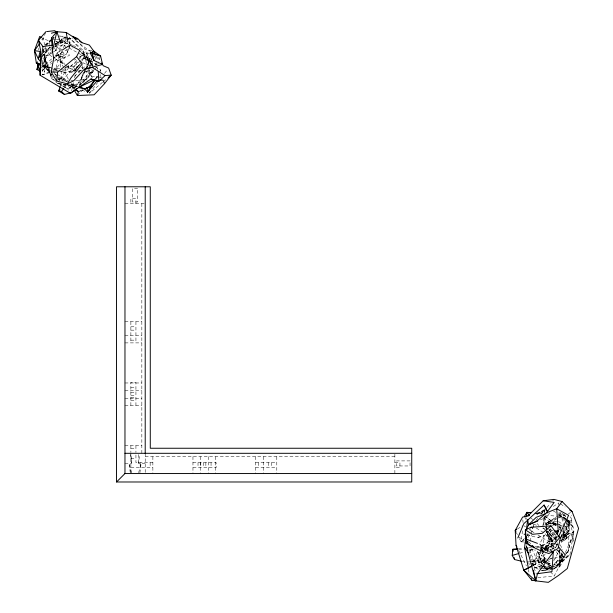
<?xml version="1.0" encoding="UTF-8"?>
<svg xmlns="http://www.w3.org/2000/svg" width="613" height="613" viewBox="0 0 613 613"><rect width="100%" height="100%" fill="white"/><g stroke="black" fill="none" stroke-linecap="round" stroke-linejoin="round"><path stroke-width="0.46" stroke-dasharray="3.06 2.3" d="M555.524 540.589L555.547 535.302L553.324 530.896L549.095 528.965M65.844 67.016L65.821 70.702L59.683 80.709L58.066 78.449M544.566 514.215L544.643 509.487L536.758 514.177L536.229 515.97M530.391 558.121L530.597 550.083L533.111 548.98M557.684 542.681L557.585 545.011L555.884 544.382M544.229 516.851L543.762 525.142L544.474 516.069M544.482 512.246L544.643 509.487M553.401 568.266L559.684 566.902L561.998 553.593M566.941 522.391L566.343 529.854L560.933 536.911L569.446 523.15L566.266 519.747M546.076 530.406L546.336 527.571M546.421 526.621L546.765 522.843L555.531 517.709L561.998 516.598L569.446 523.15L568.504 530.942L560.55 542.076L564.435 535.961L568.504 530.942L564.044 526.498M46.741 49.791L44.504 72.196L44.443 56.971L43.577 49.385L46.741 49.791L42.259 62.204M567.699 520.621L570.964 522.498L571.714 515.234M559.684 566.902L562.642 561.799L563.117 557.255L561.516 552.091M53.032 70.38L55.668 69.261L64.633 57.875L68.932 48.657L69.33 44.956M69.43 44.036L70.035 38.489L68.273 38.205M527.218 543.999L527.517 541.271M99.98 77.422L100.294 74.625M526.031 519.694L526.253 517.862M139.871 472.914L141.105 463.428L138.584 472.914M87.23 69.959L85.989 79.23L80.073 85.23L90.096 75.453L91.919 69.422M87.352 69.031L88.716 58.833L80.579 52.419M523.778 541.946L521.05 541.838L522.644 529.854M530.421 541.179L531.256 534.865M531.379 533.969L533.846 524.069M145.212 463.428L138.446 463.428L139.641 454.57M59.323 68.334L55.668 69.261L57.921 60.664L59.905 47.822L65.131 40.964L66.763 40.136M59.683 80.709L60.013 78.579L58.181 76.663M542.812 526.283L544.405 516.085M559.6 548.995L559.876 564.282L541.723 570.795L553.891 569.017L556.956 566.749L560.964 561.669L562.221 553.585M569.937 554.757L573.875 531.494L573.408 528.061L570.082 516.713M526.766 545.792L527.249 543.011M60.61 67.154L59.882 55.599L61.032 49.117L55.086 46.312M542.735 567.339L538.413 562.382L540.513 550.712M540.674 549.815L540.995 548.022L551.769 545.968L555.96 547.968M561.148 542.428L566.941 538.022L567.646 534.429L566.627 527.065L565.163 526.061M92.264 77.836L91.383 76.204L93.513 69.859M542.313 564.328L537.348 551.049L534.574 562.121L530.26 564.175M54.457 61.147L59.522 57.155L66.25 54.319L68.932 48.657L69.675 45.132M556.098 540.612L557.056 536.237M565.876 519.671L569.125 525.372L570.259 520.429M71.583 90.9L73.767 81.667M74.648 77.974L75.522 74.28M79.085 85.621L88.28 73.851L89.774 67.614M89.988 66.725L91.919 58.702L92.961 65.974L84.448 56.549L68.587 47.699M79.544 85.414L82.426 73.713M49.209 44.565L50.059 41.286L43.27 38.703L41.14 37.332M573.201 541.386L567.807 524.498L568.956 520.314L573.408 528.061L566.833 518.644M558.428 504.606L558.926 502.852L552.658 506.928M560.964 561.669L567.837 551.685L573.875 531.494L569.148 533.502L561.347 538.536M85.897 69.399L89.536 61.016L91.59 59.162M534.069 532.659L531.739 531.264L532.804 527.87M533.072 527.019L533.877 524.467M102.54 82.311L89.567 93.122L90.119 91.429M549.24 529.05L556.221 540.107L548.597 538.796L551.777 529.134M552.926 525.617L555.531 517.709L545.746 523.517L544.719 524.751M563.638 529.088L560.933 536.911L565.784 533.885L569.148 533.502L561.546 538.589M561.546 553.524L556.956 566.749L559.876 564.282M73.905 89.015L81.636 78.587L84.954 70.181M60.587 85.774L62.534 80.533L78.556 61.208M45.584 32.543L43.27 38.703L41.056 41.692M540.49 549.378L540.995 548.022L542.183 551.6M59.024 42.872L56.005 50.45L53.683 51.906M553.769 560.619L555.884 557.501L558.612 550.796L556.704 550.735M54.986 58.687L57.921 60.664L61.936 51.208M63.4 47.776L64.495 45.193L66.265 45.829M537.877 577.699L554.229 575.959L560.573 563.745L565.048 553.324M565.424 552.459L571.393 538.559L566.665 557.501L560.573 563.745M79.483 70.25L83.314 70.112L91.575 73.231L93.053 69.798M94.908 65.514L96.019 62.94L98.593 63.43M540.337 519.885L546.275 517.38L548.857 514.46L549.616 512.736M543.785 550.834L542.712 553.263L545.754 562.428M544.536 550.152L553.639 548.987L553.531 542.658L551.761 539.999L549.907 540.398L547.355 542.735L544.145 550.022L546.834 547.363L551.769 545.968L560.221 556.987L562.642 561.799M100.233 56.817L99.137 59.223L100.532 61.407M81.636 78.587L85.513 70.234M527.027 535.272L527.816 533.678M85.368 69.353L89.536 61.016L84.226 57.66L83.383 58.059L89.536 61.016M550.512 551.616L546.819 551.102L542.651 547.869L539.701 543.976L544.122 535.348L553.807 532.352M85.015 70.357L79.261 81.391L73.851 88.962M85.46 69.514L89 62.725L84.226 57.66L81.399 60.051M97.191 76.525L95.835 78.977L98.264 76.234M99.904 71.606L100.808 69.966L95.881 67.208M42.274 64.396L51.3 48.312M63.89 67.645L60.02 61.515L64.235 54.166L61.032 49.117M95.413 78.993L97.375 75.713M99.827 71.606L100.808 69.966M550.803 528.559L548.834 531.578L551.761 539.999L544.919 550.252M527.916 537.632L530.781 532.858M562.803 538.896L565.347 534.812L558.366 536.513M552.773 525.54L554.252 523.28L557.838 521.035M55.231 55.967L57.668 52.389M74.801 71.43L81.085 62.25M81.606 61.492L84.226 57.66M544.367 551.003L542.712 553.263L540.712 551.539M64.327 87.628L66.02 85.33M92.755 70.104L85.989 79.23L79.039 85.659M51.346 51.76L49.124 54.733L42.81 56.856M54.68 47.301L58.564 42.09M89.567 93.122L97.659 82.487M104.593 73.376L107.482 69.575M68.35 79.215L64.963 72.618L68.71 67.79L77.644 59.913M41.906 57.162L50.028 46.917M567.837 551.685L553.891 569.017L543.325 568.343M83.383 58.059L87.536 52.925L89.352 53.492M65.844 66.097L77.912 66.495L74.388 70.832L66.625 66.526M550.941 565.638L545.769 562.328L538.413 562.382L546.543 552.39M547.125 551.677L551.769 545.968L543.746 550.206M91.575 73.231L93.996 70.265M94.601 69.522L96.425 67.3M54.48 46.902L63.576 44.902L67.66 39.922M68.242 39.209L69.415 37.791L71.545 38.994L59.553 36.098M526.774 534.85L538.245 537.77L540.574 534.934M535.908 520.483L537.739 518.322M541.409 514.008L546.237 508.346M546.819 507.656L550.359 503.518M552.719 500.767L553.899 499.388M41.615 56.565L49.975 46.818M80.625 63.66L74.388 70.832L66.396 65.752M553.171 543.455L551.961 544.85L538.957 548.037M529.663 529.946L530.835 528.605M561.194 541.379L567.646 534.429L562.903 531.417L559.431 528.283M77.353 95.536L83.115 89.628L79.253 91.245M46.059 45.339L50.059 41.286M64.373 68.411L65.821 70.702L71.537 72.663L81.874 62.22M46.105 45.362L52.151 39.309M52.825 38.642L54.166 37.293L52.787 38.527M52.143 60.741L41.439 71.415L51.569 63.43M56.151 56.741L58.158 54.741L68.932 48.657M519.472 538.658L521.05 541.838L524.391 538.536M527.057 535.892L530.398 532.582M540.612 514.2L544.467 510.407L537.478 512.782M51.431 39.96L54.166 37.293M71.537 72.663L77.912 66.495M45.209 45.025L50.733 39.745M43.033 55.331L51.101 47.615M541.409 552.535L535.992 557.7L542.911 567.278M573.875 531.494L564.657 540.222L559.148 540.505M556.933 545.876L553.639 548.987L548.773 544.995L542.375 549.164M62.787 87.153L65.545 84.586M74.51 76.227L89 62.725M89.636 69.913L90.096 75.453L85.989 79.23L67.537 88.655L57.86 83.659L51.477 78.265L44.443 56.971L45.615 67.828L51.722 74.84M45.201 45.293L52.097 39.14M78.334 59.308L83.138 55.063L87.536 52.925M41.217 67.936L52.343 58.281M80.686 60.649L73.614 66.61L76.173 71.514M55.645 56.534L56.902 55.484L64.235 54.166M103.26 81.713L107.582 78.112M44.557 48.036L45.669 49.423L47.845 47.622M555.033 544.068L549.079 541.869L548.551 539.333L551.915 536.559L557.332 536.551M58.036 80.073L60.013 78.579L67.307 79.767M56.955 53.139L61.315 49.883M68.595 44.458L70.051 43.37L70.035 38.489L66.587 39.385M64.894 67.545L68.71 67.79L78.211 60.787M553.21 544.888L548.597 548.206L544.436 549.378M41.914 53.622L51.048 47.232M54.856 44.573L58.664 41.906L55.837 41.393L58.656 41.676M59.43 41.377L64.756 37.646L67.399 38.067M55.308 44.19L58.963 41.684M540.773 550.466L548.773 544.995L553.531 542.658L546.49 532.099M43.293 52.166L51.101 46.864M55.001 44.213L58.825 41.623M59.568 41.125L64.756 37.646L65.936 38.918M553.041 567.217L559.117 563.24L569.216 555.324L553.891 569.017L543.44 568.22M517.41 529.027L522.529 525.716M52.979 52.266L49.124 54.733L52.059 56.71M53.745 51.776L59.905 47.822M537.578 547.83L541.072 546.704L547.355 542.735L551.961 544.85L555.286 547.823M533.295 565.431L536.383 563.477L529.272 551.394M42.841 58.679L52.91 52.389M521.05 541.838L524.1 539.969M58.909 41.661L57.338 42.619L65.499 39.96M568.381 513.778L570.603 512.476M561.37 538.091L567.646 534.429L564.435 535.961L562.903 531.417M561.546 537.019L565.347 534.812M74.25 60.089L75.866 59.177M79.1 57.346L83.138 55.063L79.016 56.925M550.972 565.301L545.195 568.512L551.294 567.5M554.267 563.47L569.117 555.217M533.011 565.424L536.383 563.477L532.383 565.822L536.137 563.707L531.034 557.025M90.854 58.043L88.433 59.338L80.088 57.974M94.088 56.319L95.705 55.461M540.536 551.907L538.13 553.179L538.413 562.382M67.583 39.722L70.035 38.489L66.411 39.669M544.467 510.407L536.758 514.177L545.264 510.706M83.705 72.686L86.87 71.185M55.063 45.975L63.361 42.136L72.694 45.255M55.921 55.775L58.158 54.741L64.633 57.875M560.512 540.474L566.941 538.022L566.627 527.065L563.186 525.854M57.921 60.664L69.422 55.392L66.549 49.446M88.28 73.851L93.145 71.644M536.459 547.509L547.355 542.735M557.723 518.414L545.746 523.517L546.919 529.808M558.573 518.054L561.998 516.598L560.451 516.115L564.948 519.632M49.523 71.874L42.489 74.863L41.531 73.399M537.946 534.98L549.079 541.869L556.704 538.681M538.245 537.77L544.122 535.348L542.651 547.869L550.62 550.972M99.773 77.759L101.536 77.039M54.833 45.01L65.131 40.964L61.568 41.968M541.662 549.378L546.834 547.363L553.769 548.574M561.677 539.915L566.941 538.022L563.14 529.854L564.726 539.042M41.661 39.263L43.27 38.703L44.672 44.956M528.758 550.62L533.21 549.24M49.668 72.564L42.489 74.863L42.052 67.936M54.151 71.123L57.745 69.974M79.399 91.306L83.958 89.981M519.571 553.301L524.169 551.961M55.331 43.722L60.679 42.213M544.896 524.881L553.723 522.537L556.305 523.441M59.691 41.186L65.729 39.607M90.249 65.913L98.532 63.821M530.597 550.083L533.379 549.401M557.493 536.727L548.597 538.796L547.087 530.705M549.355 570.396L543.838 566.91L552.826 564.749M553.723 564.535L559.117 563.24L568.688 549.815L568.956 520.314L573.347 534.252L573.768 541.34M58.702 82.939L67.537 88.655L78.341 86.295L67.169 84.855M552.505 568.458L541.723 570.795L547.876 568.971L543.256 564.588M546.007 524.973L554.252 523.28L557.784 524.36M545.286 559.96L540.62 560.895L538.559 550.957M549.018 559.217L560.221 556.987L560.956 557.324L553.585 565.347L560.221 556.987L558.949 549.041M77.958 71.162L82.418 70.288M548.551 539.333L557.401 537.601M58.587 70.74L64.963 72.618L74.947 70.993M555.991 521.334L546.765 522.843L556.65 525.571M66.242 84.74L57.86 83.659L59.737 83.36M75.675 80.855L85.989 79.23L87.261 80.211M531.548 561.094L546.528 558.88M550.267 558.328L555.884 557.501M518.414 548.666L523.073 548.137M528.667 547.501L531.456 547.187M535.187 546.758L551.961 544.85L549.907 540.398L545.241 533.67L553.777 542.758M530.299 561.692L542.344 560.336L546.421 560.964M558.259 513.112L561.669 512.767M549.079 541.869L556.88 541.202M571.255 534.406L573.347 534.252M52.618 39.623L55.461 39.439M56.404 39.378L60.189 39.132M61.131 39.071L72.48 38.335M526.858 561.968L544.559 561.056M556.451 544.689L558.244 544.628M124.968 203.646L145.212 203.646M124.968 321.733L141.841 321.733M130.876 326.79L135.933 326.79M130.876 330.162L135.933 330.162M124.968 335.227L141.841 335.227M130.876 340.161L135.933 340.161M124.968 342.889L141.841 342.889M124.968 382.972L141.841 382.972M130.876 387.462L135.933 387.462M124.968 390.236L141.841 390.236M130.876 392.665L135.933 392.665M130.876 395.293L135.933 395.293M130.876 397.73L135.933 397.73M124.968 398.297L141.841 398.297M130.876 400.504L135.933 400.504M124.968 405.561L141.841 405.561M124.968 445.643L141.841 445.643M130.876 448.371L135.933 448.371M145.212 456.677L394.872 456.677M130.876 458.371L135.933 458.371M152.875 462.585L135.933 462.585L135.933 453.306M192.957 462.585L216.121 462.585L216.121 467.642L192.957 467.642M255.629 462.585L276.792 462.585M394.872 462.585L399.929 462.585L399.929 467.642L394.872 467.642M124.968 463.428L131.749 463.428L131.749 454.57M130.876 467.642L152.875 467.642M255.629 467.642L276.792 467.642M61.683 63.078L66.005 63.208M518.544 549.493L524.268 549.677M529.042 549.83L535.716 550.053M545.256 550.359L550.98 550.551M543.838 566.91L551.194 567.155M532.797 563.408L538.957 566.481L540.835 566.581M541.777 566.627L551.164 567.117M61.576 80.832L68.212 81.261L57.944 74.748M557.907 515.012L565.408 515.518M542.49 568.144L534.896 567.569L533.325 566.719M557.516 537.877L554.872 537.363L547.57 533.203L545.991 531.348L548.834 531.578M545.47 515.234L561.998 516.598M538.957 566.481L540.582 566.627M542.39 568.259L534.896 567.569L532.505 563.784M42.427 65.445L47.661 67.53L50.396 67.79M54.036 68.135L59.507 68.656M59.599 41.768L63.361 42.136M534.521 513.158L542.13 513.939L536.865 513.096M57.86 83.659L66.028 84.525M66.932 84.625L76.012 85.582L71.69 83.659M67.798 85L73.637 87.743L75.491 87.95M91.383 76.204L99.122 77.299M78.058 71.805L79.943 72.096M70.955 80.357L73.69 80.801M559.554 525.755L562.244 526.199M91.835 50.71L85.276 49.592L76.28 40.297M59.492 35.929L67.606 37.454M59.484 42.105L70.426 44.251M66.388 84.571L76.74 87.115M522.383 561.431L524.989 562.067M555.96 525.157L546.765 522.843L554.252 523.28L545.026 516.085M546.03 563.263L551.064 564.65M42.044 63.331L42.956 64.802L47.661 67.53L50.389 68.334M51.3 68.602L57.676 70.48M558.673 524.628L563.975 526.253M564.857 526.521L566.627 527.065M533.563 524.207L537.877 525.693M557.163 523.747L562.32 525.556M57.04 69.805L42.956 64.802L50.802 73.307M61.446 71.369L64.963 72.618L63.645 69.154M67.146 46.144L72.464 48.044M84.671 91.26L81.652 89.797M73.66 89.046L70.886 84.173L76.893 86.464M545.256 562.926L540.62 560.895L545.677 563.332M73.445 45.592L75.713 46.603M55.27 76.334L66.503 81.345M70.886 84.173L77 86.9M546.666 562.259L542.344 560.336L546.336 562.236M547.532 562.642L550.987 564.19M545.991 531.348L556.075 535.877M548.244 528.575L545.708 527.418L547.815 529.103M538.314 569.186L534.896 567.569L531.869 561.952M547.133 562.619L551.125 564.527M546.52 563.738L552.42 566.581L543.976 568.757L547.876 568.971L534.574 562.121L530.973 559.493M558.451 526.069L561.799 527.693M562.642 528.1L568.504 530.942M63.423 84.234L72.625 88.716M82.671 62.626L90.693 66.633M553.462 511.081L555.822 512.353M63.576 44.902L65.246 45.829M69.644 85.475L73.637 87.743M558.727 515.479L566.887 520.153M542.674 528.054L544.988 529.371M518.682 537.072L524.238 540.26M41.922 66.342L47.515 69.667L42.496 65.315M66.809 81.728L54.021 73.698M535.118 512.813L538.321 514.759M543.118 517.678L555.93 525.471M559.133 527.418L560.734 528.391M549.907 540.398L553.003 542.29M536.337 528.1L543.624 532.659M60.02 61.515L65.591 65.246M55.492 80.862L51.477 78.265L44.443 56.971L50.182 70.472M547.639 513.656L548.857 514.46M560.481 503.878L565.125 506.974M53.078 77.728L50.082 74.02L51.63 75.054M96.777 64.97L88.433 59.338L80.18 51.201M50.082 74.02L51.584 75.031M81.506 67.307L82.924 68.281M558.91 514.23L565.692 518.882M566.443 519.395L570.964 522.498M558.573 521.54L564.427 525.556M49.431 70.495L45.615 67.828L42.236 63.698M530.689 518.031L532.797 519.525M524.031 525.793L525.571 526.889M529.425 529.624L531.739 531.264M75.522 40.565L90.701 51.745M545.133 516.215L556.382 524.736M559.385 527.011L560.887 528.145M50.396 70.579L42.956 64.802L50.772 73.154M54.12 73.468L57.093 75.782M556.619 524.789L553.723 522.537L556.129 525.356M559.516 527.042L560.964 528.168M565.699 520.215L569.446 523.15L566.343 529.854L564.925 526.329M548.52 529.67L555.547 535.302M552.612 551.462L548.597 548.206L546.819 551.102L539.701 543.976M545.309 529.885L556.221 540.107M546.367 559.209L541.31 554.918L544.742 560.987M547.087 559.822L550.696 562.887M82.548 49.898L69.415 37.791L81.529 50.504L92.961 65.974L82.548 49.898L84.448 56.549M542.597 563.96L535.992 557.7L531.555 548.229M42.397 62.281L47.661 67.53M49.622 71.851L45.615 67.828L43.577 49.385M543.333 527.877L544.65 529.218M528.575 541.654L531.08 544.198M80.288 51.308L92.961 65.974M61.331 68.825L64.963 72.618M52.687 70.909L54.519 72.824M565.63 519.065L559.263 512.253L564.573 525.456M68.871 42.098L70.051 43.37M558.627 514.529L567.807 524.498M537.057 523.502L538.965 525.594M550.574 571.783L554.229 575.959M559.133 528.873L566.941 538.022M556.091 543.923L557.248 545.302M557.501 550.397L563.117 557.255L559.953 549.815M563.822 514.238L566.098 517.18M71.047 83.529L74.48 88.08M545.394 527.425L547.562 530.467M548.106 531.233L551.915 536.559M54.841 73.92L55.913 75.43M563.546 513.932L566.289 517.855M546.512 532.138L551.761 539.999M97.659 56.986L100.616 61.461M546.75 525.096L545.746 523.517L544.681 516.092M67.537 88.655L68.51 90.218M54.565 48.067L59.522 57.155M562.167 513.15L565.416 518.851M93.452 67.767L88.716 58.833L89.329 66.219M516.514 532.927L517.387 534.59M518.636 550.39L526.375 565.791M64.495 45.193L66.135 48.596M560.29 544.842L562.772 549.999M58.25 77.207L59.882 80.617M92.67 66.043L85.805 51.661L92.586 66.02M555.516 543.233L556.956 546.267M96.08 56.273L98.333 61.154M527.142 540.972L527.908 542.689M38.251 48.327L38.964 49.959M532.03 563.025L536.498 574.243M528.705 562.834L529.394 564.588M542.352 564.427L537.348 551.049M96.019 62.94L96.525 64.296M558.612 550.796L560.956 557.324L559.217 549.164M527.969 569.209L529.762 574.297M542.482 552.497L545.769 562.328M59.882 55.599L62.396 63.208M527.594 540.827L528.176 542.605M84.211 55.339L87.682 67.223M87.95 68.143L90.096 75.453M567.232 518.659L569.125 525.372M82.096 65.553L82.824 68.288M131.58 472.914L129.067 463.428L130.301 472.914M541.072 546.704L541.685 549.164M44.872 45.852L45.669 49.423M94.877 56.281L95.636 59.752M97.298 67.606L97.651 69.369M524.751 515.939L525.632 520.59M547.57 533.203L548.597 538.796M130.554 454.57L131.749 463.428M61.009 70.916L61.698 77.491M522.82 519.816L523.042 522.529M68.641 65.085L68.71 67.79M394.872 454.225L394.872 473.55M276.792 456.677L276.792 473.55M271.728 462.585L271.728 467.642M268.356 462.585L268.356 467.642M263.291 456.677L263.291 473.55M258.357 462.585L258.357 467.642M255.629 456.677L255.629 473.55M215.554 456.677L215.554 473.55M211.056 462.585L211.056 467.642M208.282 456.677L208.282 473.55M205.853 462.585L205.853 467.642M203.225 462.585L203.225 467.642M200.796 462.585L200.796 467.642M200.221 456.677L200.221 473.55M198.014 462.585L198.014 467.642M192.957 456.677L192.957 473.55M152.875 456.677L152.875 473.55M150.154 462.585L150.154 467.642M145.212 453.306L145.212 473.55M141.841 203.646L141.841 453.306M140.155 462.585L140.155 467.642M138.446 454.57L138.446 463.428M135.933 203.646L135.933 198.589L130.876 198.589L130.876 203.646M135.933 321.733L135.933 342.889M135.933 405.561L135.933 382.397L130.876 382.397L130.876 405.561M135.933 445.643L135.933 452.486M130.876 321.733L130.876 342.889M130.876 445.643L130.876 452.486M130.876 453.306L130.876 473.55M137.626 188.467L132.561 188.467L132.561 201.961L137.626 201.961L137.626 188.467M410.051 460.899L396.557 460.899L396.557 465.957L410.051 465.957L410.051 460.899"/><path stroke-width="0.92" d="M101.927 63.591L103.321 65.775L108.639 68.058L111.191 75.108L105.068 75.598L98.862 81.406L91.061 78.931L70.449 93.329L40.106 75.23L40.757 50.986L38.443 40.397L45.914 31.661M52.473 47.745L52.381 51.27L53.768 58.112L51.17 72.05L56.725 81.069L67.254 83.858L73.69 80.801L84.341 69.254L102.586 64.449L100.593 56.021L93.712 51.025L89.345 45.094L81.912 42.688L79.537 41.094M532.329 545.47L534.207 547.378L525.977 543.072L525.548 534.62L524.092 534.092M525.977 543.072L526.314 539.164L525.387 529.946L530.965 527.28L551.01 525.854L559.715 537.524L560.481 537.8L558.029 548.535L548.85 553.547L540.275 550.543L529.05 545.264L528.253 543.754M529.624 515.449L522.598 517.096L515.219 530.444L516.054 545.256L523.77 570.213L528.322 567.99L524.636 547.524L525.18 541.861M521.51 561.224L514.552 559.531L512.23 555.439L512.82 549.302L517.479 548.773M56.725 81.069L57.653 72.096L76.571 56.641L79.79 50.366L69.92 45.163L61.928 50.304M526.467 516.031L526.904 512.368L531.463 512.614M40.719 64.396L42.971 46.588L38.443 40.397L39.554 41.784M38.083 63.139L37.056 69.621L40.565 71.062M551.508 551.317L553.278 552.006L537.425 573.691L535.8 580.863L531.862 580.235L523.77 570.213L531.601 566.22M557.439 534.49L558.213 530.988L556.688 508.759L562.09 501.534L572.09 511.61L578.58 528.391L567.309 568.535L558.627 575.369L548.336 582.35L535.8 580.863L523.77 570.213M51.423 33.217L56.825 31.692L52.381 51.27L51.783 37.738L56.825 31.692L66.25 32.512L77.161 39.5M38.259 65.07L37.056 69.621L38.634 65.307M108.302 77.514L111.191 75.108L104.585 83.629L94.126 94.8L77.353 95.536L78.487 91.575L75.713 89.383M40.657 66.641L40.014 68.411L40.106 75.23M41.125 65.867L36.328 63.009L34.42 50.68L39.715 36.412L41.14 37.332M60.266 86.648L58.649 91.015L64.434 94.44L70.311 92.954M517.809 537.946L523.778 523.709L544.076 505.074L547.7 511.978M545.562 513.725L536.252 517.303L528.46 524.897L526.368 529.586L527.732 519.625L528.46 524.897L537.793 520.958M558.696 536.467L568.611 515.318L556.688 508.759L546.421 512.859L537.149 520.904L528.46 524.897M526.245 539.984L525.448 538.475L526.238 536.873M40.941 54.136L38.305 58.879L40.55 61.637M79.629 86.694L84.717 88.962L87.575 92.126L94.923 79.813M524.751 515.939L526.904 512.368L530.712 512.759M556.435 533.869L558.213 530.988L554.137 530.912M67.254 83.858L71.07 77.79L82.28 63.982L76.571 56.641M90.716 87.797L91.766 86.356L87.054 87.667L87.575 92.126L89.667 89.237M60.028 89.728L58.649 91.015L61.507 91.467L63.76 88.395M34.42 50.68L40.067 51.415L38.305 58.879L34.42 50.68L39.401 43.944M546.421 512.859L554.167 502.392L543.187 500.783L527.877 516.046M553.991 544.382L559.715 537.524M87.575 92.126L97.03 80.924M94.686 80.41L88.724 87.375L87.123 88.019M116.539 481.987L116.539 186.781L150.277 186.781L150.277 448.249L411.737 448.249L411.737 481.987L116.539 481.987L124.968 473.55L124.968 186.781M40.688 64.748L36.328 63.009L37.47 61.89M533.387 570.243L535.8 580.863L531.755 566.404L532.383 565.822M551.01 525.854L542.26 533.325L532.482 534.314L525.387 529.946L525.448 538.475M53.768 58.112L55.024 57.063M70.449 93.329L76.786 88.556M516.675 529.502L515.219 530.444L516.085 532.099M87.054 87.667L84.717 88.962L78.51 87.521M528.322 567.99L531.448 566.282M89.383 87.521L91.766 86.356L87.061 87.766M79.951 86.854L93.59 80.28L96.417 80.242M90.218 53.063L93.996 51.392L90.218 53.063L93.988 60.503L102.586 64.449L101.597 62.955M555.57 531.808L558.213 530.988M512.23 555.439L518.659 553.57M541.938 550.076L540.275 550.543L543.08 550.788M42.971 46.588L52.534 45.101M537.425 573.691L551.953 571.699L553.278 552.006L551.432 551.746M543.187 500.783L553.899 499.388L562.09 501.534M84.341 69.254L92.295 67.43L105.068 75.598M46.818 31.562L54.971 30.65L55.576 32.244M99.245 80.196L103.015 80.142L104.585 83.629M530.965 527.28L532.007 527.272M124.968 453.306L411.737 453.306M124.968 473.55L411.737 473.55M51.17 72.05L57.653 72.096M517.594 549.463L512.82 549.302L513.135 551.164M36.328 63.009L40.473 64.135M92.923 53.829L100.593 56.021L91.988 52.503L91.866 53.277L92.923 53.829L91.988 52.503L93.988 60.503L92.134 54.182M526.314 539.164L537.44 543.363M75.138 89.942L78.487 91.575M558.834 536.973L560.481 537.8M91.061 78.931L93.59 80.28L98.862 81.406L98.218 71.614M569.768 510.062L572.09 511.61M81.912 42.688L77.583 38.519L72.418 36.313L75.637 39.63M61.507 91.467L64.434 94.44M526.904 512.368L529.44 515.15M558.397 546.681L564.726 554.275M524.636 547.524L528.896 553.861M93.712 51.025L94.701 52.519M40.09 71.208L39.132 69.744L37.968 63.599M527.854 548.972L526.429 546.558L531.755 566.404M74.587 90.67L77.353 95.536M544.076 505.074L547.547 511.901M516.054 545.256L516.92 546.965M531.264 578.542L531.862 580.235M56.825 31.692L60.342 41.853M514.238 557.677L514.552 559.531M66.25 32.512L67.859 42.098M51.783 37.738L52.442 44.182M145.212 186.781L145.212 453.474"/></g></svg>
